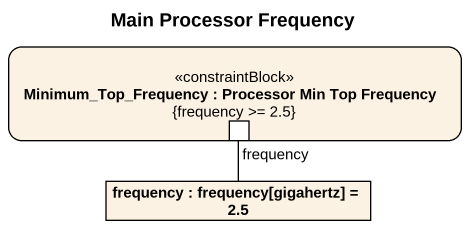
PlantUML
@startuml
title Main Processor Frequency
rectangle "Minimum_Top_Frequency : Processor Min Top Frequency\n{frequency >= 2.5}" as Minimum_Top_Frequency <<constraintBlock>> {
  port frequency
}
rectangle "frequency : frequency[gigahertz] = 2.5" as frequency_2
frequency_2 -up- frequency
@enduml
